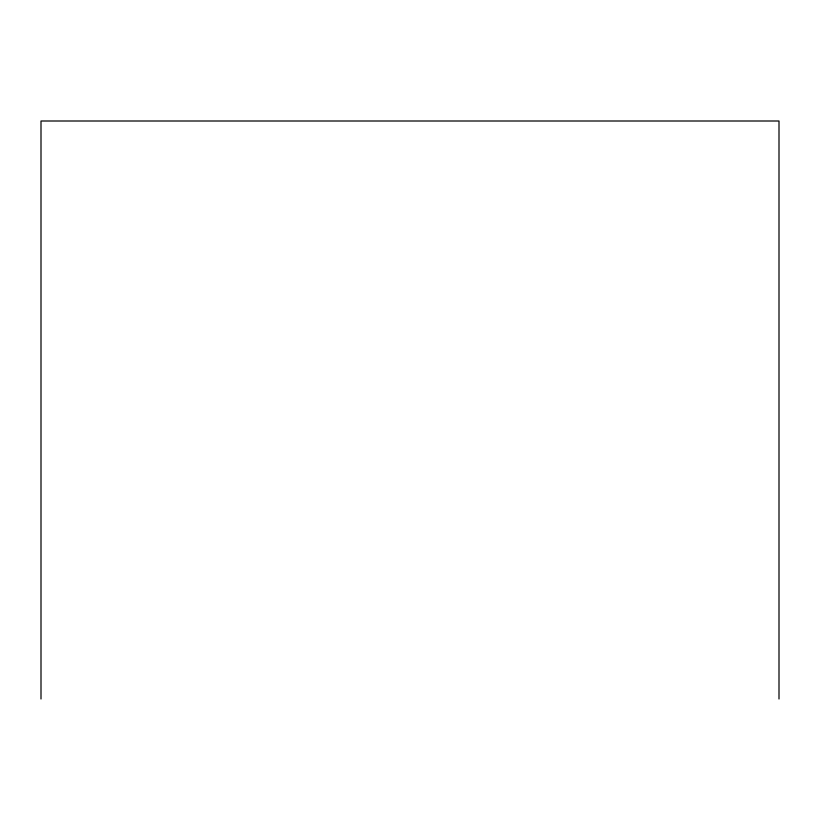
<?xml version="1.0" encoding="UTF-8"?>
<svg xmlns="http://www.w3.org/2000/svg" width="820" height="820" viewBox="0 0 820 820"><rect width="100%" height="100%" fill="white"/><g stroke="black" fill="none" stroke-linecap="round" stroke-linejoin="round"><path stroke-width="1.23" d="M779 698.999L779 121.001L41 121.001L41 698.999"/></g></svg>
